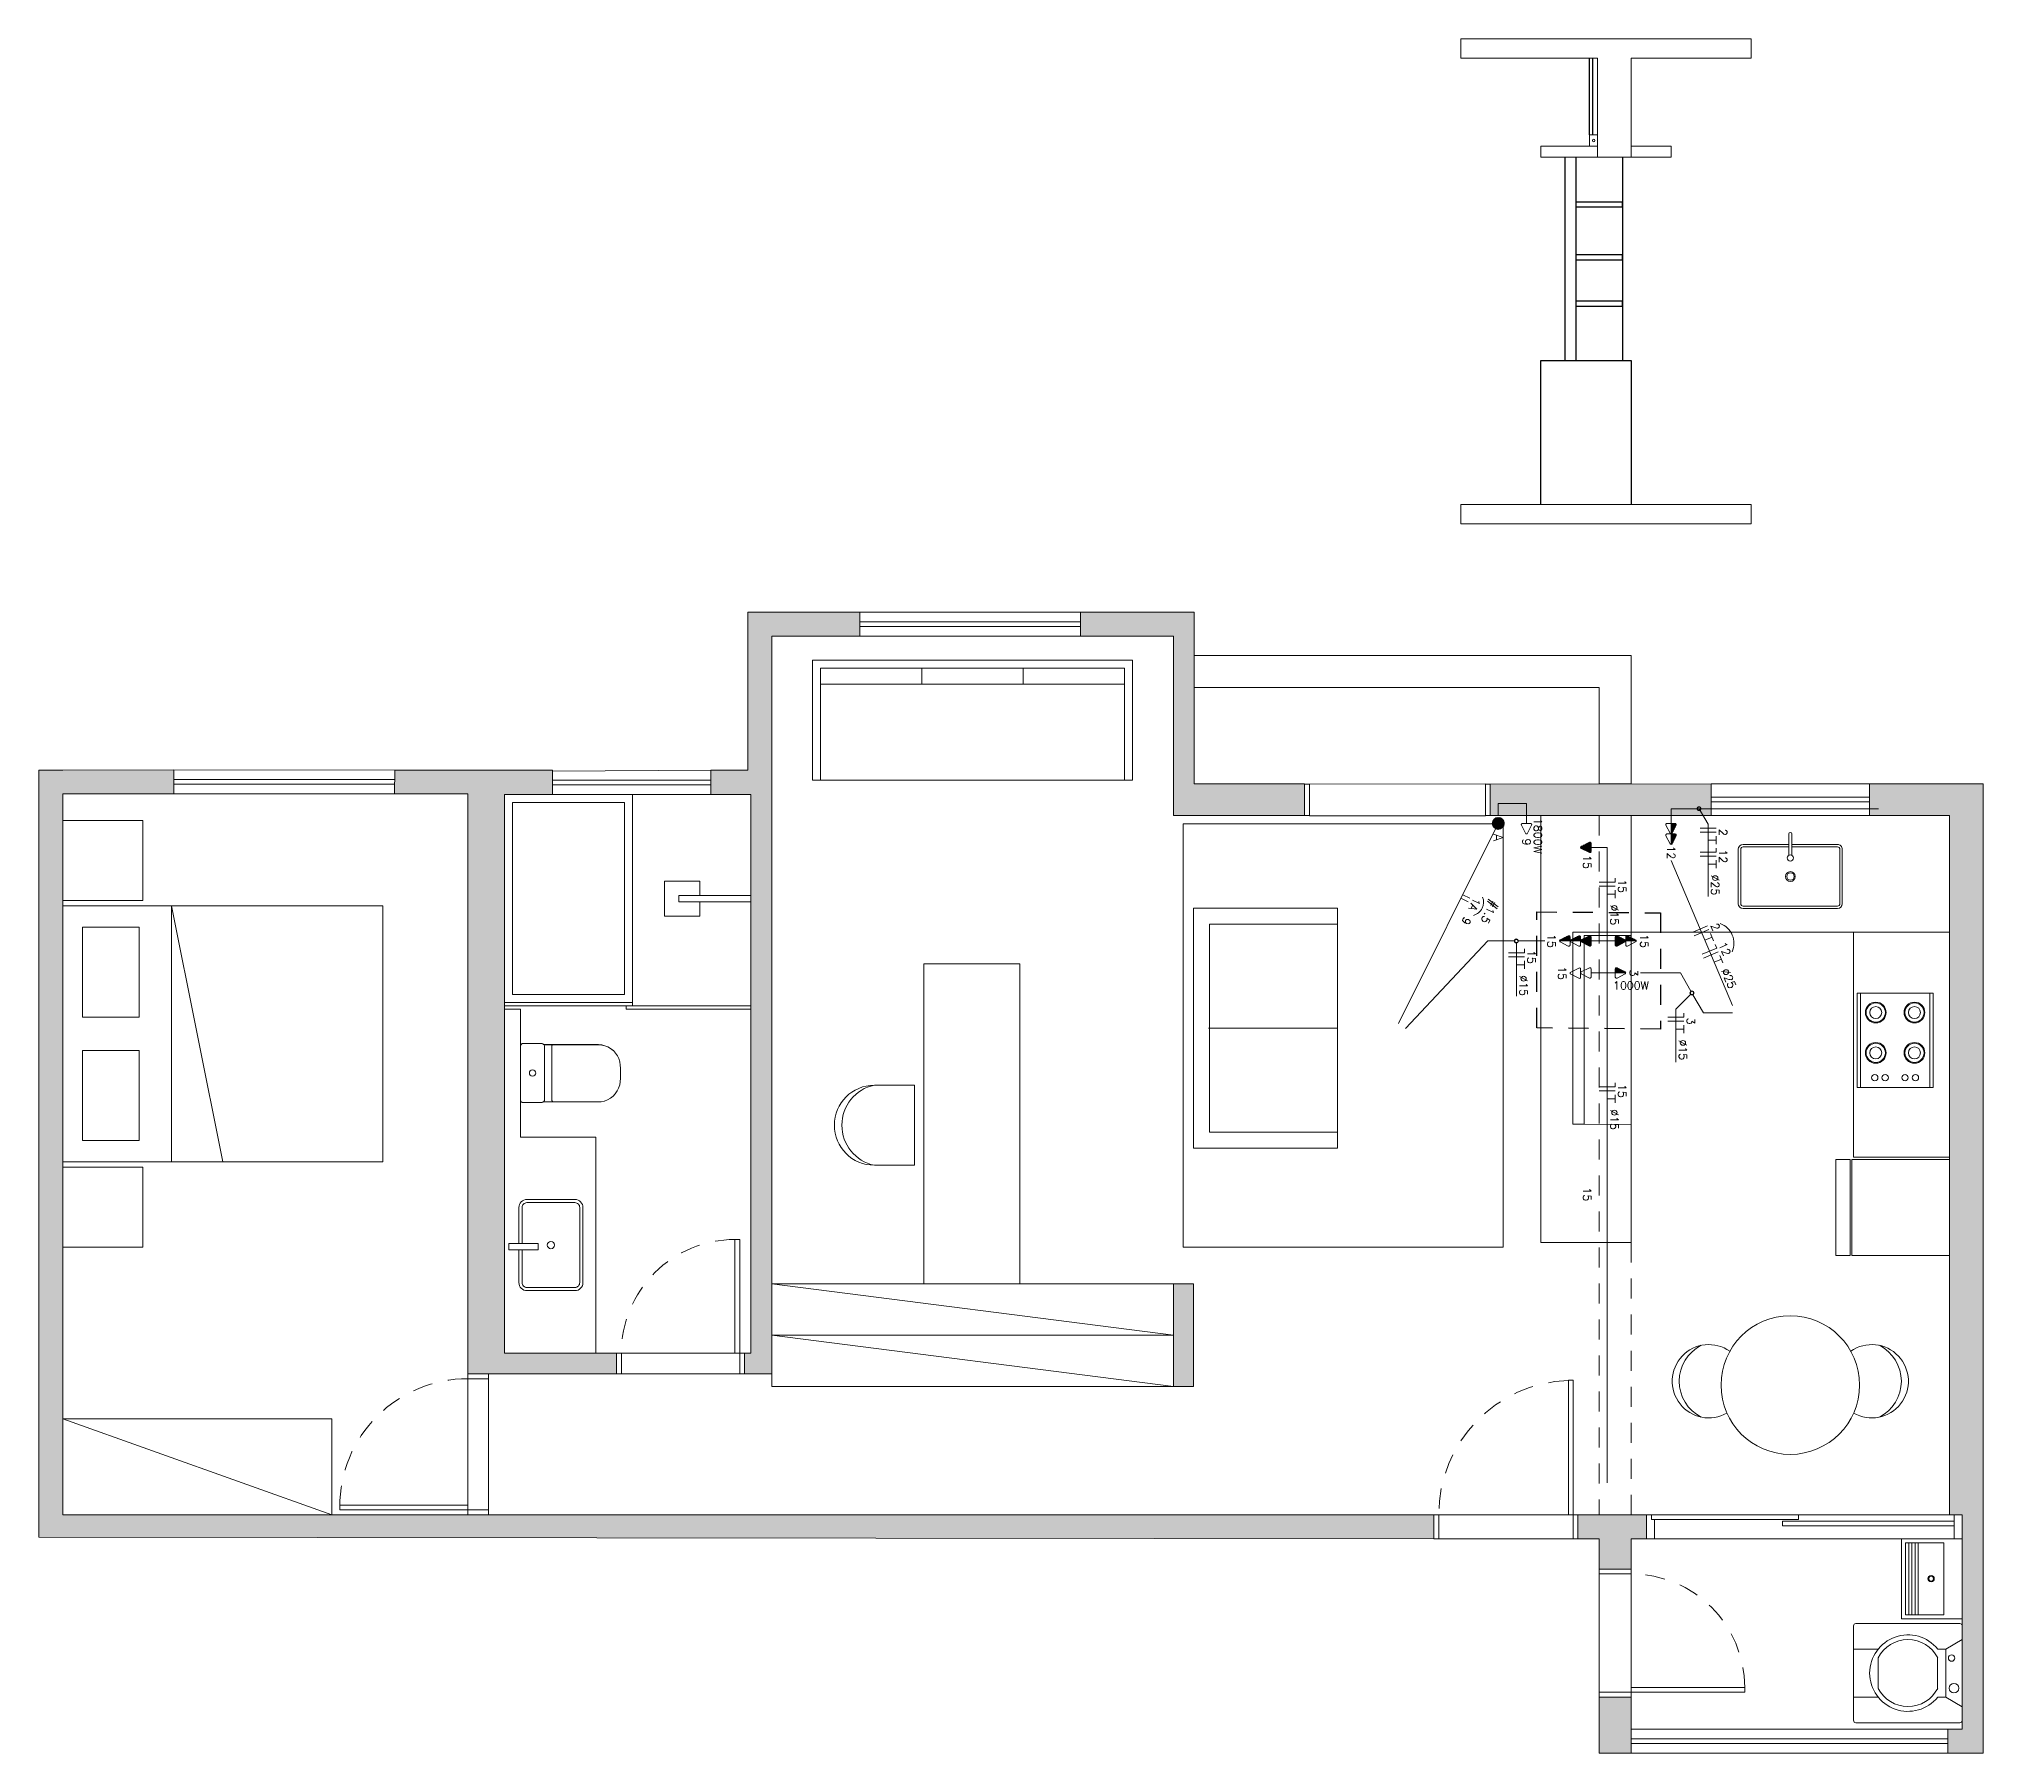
# Model space of a CAD drawing. Extents: x 0 to 175, y -16 to 63.
# Drawn here: x 60.5 to 72.65, y 52.54 to 63.25 of the extents above; entities that cross this region are included whole.
import ezdxf

# ---------------------------------------------------------------- set-up
doc = ezdxf.new("R2010")
doc.units = 0
doc.header["$LTSCALE"] = 0.5
doc.header["$MEASUREMENT"] = 0
doc.linetypes.add('HIDDEN', pattern=[0.375, 0.25, -0.125])
doc.layers.get('0').update_dxf_attribs({"linetype": 'CONTINUOUS'})
doc.layers.add('02', color=2, linetype='CONTINUOUS')
doc.layers.add('AUX00', color=7, linetype='CONTINUOUS')
for name, color, linetype, lineweight in [('03', 3, 'CONTINUOUS', 20), ('04', 4, 'CONTINUOUS', 30), ('ARQ - JAN01', 2, 'CONTINUOUS', 20), ('ARQ - PAR01', 172, 'CONTINUOUS', 30), ('ARQ - PAR02', 132, 'CONTINUOUS', 20), ('ELE01 - ELETROD', 40, 'CONTINUOUS', 20), ('ELE01 - INTER', 100, 'CONTINUOUS', 15), ('ELE01 - INTER TXT', 100, 'CONTINUOUS', 9), ('ELE01 - TOM 127V', 130, 'CONTINUOUS', 15), ('ELE01 - TOM 127V TXT', 130, 'CONTINUOUS', 15), ('ELE01 - TOM 220V', 242, 'CONTINUOUS', 15), ('ELE01 - TOM 220V TXT', 242, 'CONTINUOUS', 15), ('ELE03 - CIRCUITOS', 2, 'CONTINUOUS', 5), ('ELE03 - FASE', 242, 'CONTINUOUS', 20), ('ELE03 - NEUTRO', 141, 'CONTINUOUS', 20), ('ELE03 - RETORNO', 173, 'CONTINUOUS', 20), ('ELE03 - TERRA', 112, 'CONTINUOUS', 20), ('ELV01 - CAIXA 4x2', 90, 'CONTINUOUS', 20), ('Simbologia', 122, 'CONTINUOUS', 20), ('TXT02', 2, 'CONTINUOUS', 20)]:
    doc.layers.add(name, color=color, linetype=linetype, lineweight=lineweight)
doc.layers.add('ARQ - HATCH 01', color=172, linetype='CONTINUOUS', transparency=0.6)
for name, color, linetype, lineweight, transparency in [('ARQ - PISO TRANSPARENTE', 121, 'CONTINUOUS', 9, 0.9), ('ARQ - POR01 TRANSPARENTE', 20, 'CONTINUOUS', 9, 0.45), ('ARQ01', 144, 'CONTINUOUS', 9, 0.5), ('ELE01 - INTER HATCH', 100, 'CONTINUOUS', 15, 0.45)]:
    doc.layers.add(name, color=color, linetype=linetype, lineweight=lineweight, transparency=transparency)
doc.styles.add('ROMANS', font='romans.shx')
doc.styles.get("Standard").update_dxf_attribs({"font": 'romans.shx'})

# ---------------------------------------------------------------- blocks, each defined once
blk = doc.blocks.new('cuba')
for p, q in [((2010.732, 1359.428), (2010.732, 1358.838)), ((2010.747, 1359.428), (2010.747, 1358.838)), ((2011.102, 1359.458), (2010.762, 1359.458)), ((2011.102, 1359.443), (2010.762, 1359.443)), ((2011.117, 1359.143), (2011.117, 1359.428)), ((2011.132, 1359.143), (2011.132, 1359.428)), ((2011.198, 1359.143), (2011.065, 1359.143)), ((2011.198, 1359.123), (2011.065, 1359.123)), ((2011.117, 1358.838), (2011.117, 1359.123)), ((2011.132, 1358.838), (2011.132, 1359.123)), ((2010.762, 1358.823), (2011.102, 1358.823)), ((2010.762, 1358.808), (2011.102, 1358.808))]:
    blk.add_line(p, q)
for centre, radius in [((2010.932, 1359.134), 0.0305), ((2010.932, 1359.134), 0.0229), ((2011.048, 1359.133), 0.0195)]:
    blk.add_circle(centre, radius)
for centre, radius, start, end in [((2010.762, 1359.428), 0.03, 90, 180), ((2010.762, 1359.428), 0.015, 90, 180), ((2011.102, 1359.428), 0.03, 359.9651, 90), ((2011.102, 1359.428), 0.015, 359.9651, 90), ((2011.198, 1359.133), 0.01, 270, 90), ((2010.762, 1358.838), 0.03, 180, 270), ((2010.762, 1358.838), 0.015, 180, 270), ((2011.102, 1358.838), 0.03, 270, 0), ((2011.102, 1358.838), 0.015, 270, 0)]:
    blk.add_arc(centre, radius, start, end)
blk = doc.blocks.new('*U311')
at = {"layer": 'ARQ - HATCH 01'}
h = blk.add_hatch(color=256, dxfattribs=at)
h.dxf.hatch_style = 1
h.paths.add_polyline_path([(2.532, 5.79), (2.4, 5.79), (2.4, 5.98), (2.2, 5.98), (2.2, 5.79), (2.103, 5.79), (2.103, 5.64), (2.532, 5.64)])
h.paths.add_polyline_path([(2.4, 7.13), (2.2, 7.13), (2.2, 6.78), (2.4, 6.78)])
h.paths.add_polyline_path([(12.15, 0.988), (12.15, 5.78), (3.432, 5.79), (3.432, 5.64), (12, 5.64), (12, 1.135), (11.307, 1.135), (11.307, 0.985), (12, 0.988)])
h.paths.add_polyline_path([(9.47, 4.76), (8.54, 4.76), (8.54, 4.63), (9.24, 4.63), (9.24, 1.14), (8.94, 1.14), (8.94, 0.988), (9.926, 0.988), (9.927, 1.135), (9.47, 1.135)], flags=17)
h.paths.add_polyline_path([(7.7, 4.63), (7.74, 4.63), (7.74, 4.76), (7.57, 4.76), (7.57, 0.15), (7.02, 0.15), (7.02, 0), (7.72, 0), (7.72, 0.988), (7.95, 0.988), (7.95, 1.14), (7.7, 1.14)])
h.paths.add_polyline_path([(5.06, 1.27), (4.24, 1.27), (4.24, 1.073), (4.93, 1.073), (4.93, 0), (5.64, 0), (5.64, 0.15), (5.06, 0.15)])
h.paths.add_polyline_path([(0.21, 5.64), (0.13, 5.64), (0.13, 6.98), (0.22, 6.98), (0.22, 7.13), (0, 7.13), (0, 1.073), (0.71, 1.073), (0.71, 1.27), (0.21, 1.27)])
h.paths.add_polyline_path([(3.08, 1.27), (2.414, 1.27), (2.2, 1.27), (1.7, 1.27), (1.7, 1.073), (3.08, 1.075)])
h.paths.add_polyline_path([(5.06, 4.838), (4.935, 4.838), (4.935, 4.198), (5.06, 4.198)], flags=17)
for p, q in [((0.13, 6.29), (0.51, 6.29)), ((0.245, 5.815), (0.245, 6.265)), ((0.245, 6.265), (0.485, 6.265)), ((0.405, 6.265), (0.405, 5.815)), ((0.425, 6.265), (0.425, 5.815)), ((0.445, 6.265), (0.445, 5.815)), ((0.465, 6.265), (0.465, 5.815)), ((0.485, 6.265), (0.485, 5.815)), ((0.51, 6.29), (0.51, 5.79)), ((0.13, 5.79), (0.51, 5.79)), ((0.245, 5.815), (0.485, 5.815)), ((5.06, 4.838), (7.57, 4.518)), ((5.06, 4.518), (7.57, 4.518)), ((5.06, 4.518), (7.57, 4.198)), ((12, 3.969), (11.5, 3.969)), ((11.5, 3.969), (11.5, 3.469)), ((12, 3.435), (10, 3.435)), ((10, 3.435), (10, 1.835)), ((11, 3.435), (11.322, 1.835)), ((11.322, 1.835), (11.322, 3.435)), ((11.5, 3.469), (12, 3.469)), ((11.523, 3.302), (11.877, 3.302)), ((11.523, 2.74), (11.523, 3.302)), ((11.877, 3.302), (11.877, 2.74)), ((4.835, 3.25), (4.035, 3.25)), ((4.835, 1.95), (4.835, 3.25)), ((8.596, 3.047), (8.578, 3.037)), ((8.616, 3.055), (8.596, 3.047)), ((8.616, 3.055), (8.616, 3.055)), ((8.617, 3.055), (8.616, 3.055)), ((8.637, 3.059), (8.617, 3.055)), ((8.658, 3.06), (8.637, 3.059)), ((8.997, 3.06), (8.658, 3.06)), ((8.94, 3.058), (8.937, 3.06)), ((8.938, 3.06), (8.938, 3.06)), ((8.942, 3.056), (8.94, 3.058)), ((8.943, 3.054), (8.942, 3.056)), ((8.944, 3.051), (8.943, 3.054)), ((8.944, 3.048), (8.944, 3.051)), ((8.944, 2.712), (8.944, 3.048)), ((8.991, 3.051), (8.99, 3.048)), ((8.99, 3.048), (8.99, 3.045)), ((8.99, 3.045), (8.99, 2.715)), ((8.992, 3.054), (8.991, 3.051)), ((8.994, 3.057), (8.992, 3.054)), ((8.996, 3.059), (8.994, 3.057)), ((8.997, 3.06), (8.996, 3.059)), ((8.998, 3.061), (8.997, 3.06)), ((8.997, 3.06), (8.997, 3.06)), ((9.001, 3.063), (8.998, 3.061)), ((9.004, 3.064), (9.001, 3.063)), ((9.007, 3.065), (9.004, 3.064)), ((9.01, 3.065), (9.007, 3.065)), ((9.125, 3.065), (9.01, 3.065)), ((9.127, 3.065), (9.125, 3.065)), ((9.129, 3.064), (9.127, 3.065)), ((9.131, 3.063), (9.129, 3.064)), ((9.133, 3.062), (9.131, 3.063)), ((9.135, 3.061), (9.133, 3.062)), ((9.137, 3.059), (9.135, 3.061)), ((9.138, 3.057), (9.137, 3.059)), ((9.139, 3.055), (9.138, 3.057)), ((9.139, 3.055), (9.14, 3.053)), ((9.14, 3.053), (9.14, 3.051)), ((8.517, 2.934), (8.516, 2.913)), ((8.52, 2.954), (8.517, 2.934)), ((8.527, 2.974), (8.52, 2.954)), ((8.536, 2.992), (8.527, 2.974)), ((8.548, 3.009), (8.536, 2.992)), ((8.562, 3.024), (8.548, 3.009)), ((8.578, 3.037), (8.562, 3.024)), ((8.516, 2.913), (8.515, 2.892)), ((8.515, 2.892), (8.515, 2.871)), ((8.515, 2.871), (8.516, 2.85)), ((8.516, 2.85), (8.517, 2.83)), ((8.517, 2.83), (8.52, 2.81)), ((8.52, 2.81), (8.526, 2.79)), ((8.526, 2.79), (8.535, 2.772)), ((8.535, 2.772), (8.547, 2.755)), ((8.547, 2.755), (8.56, 2.74)), ((8.56, 2.74), (8.576, 2.728)), ((8.561, 2.74), (8.577, 2.727)), ((8.576, 2.728), (8.594, 2.717)), ((8.577, 2.727), (8.594, 2.717)), ((8.594, 2.717), (8.613, 2.71)), ((8.594, 2.717), (8.613, 2.709)), ((8.613, 2.71), (8.613, 2.709)), ((8.613, 2.71), (8.632, 2.705)), ((8.613, 2.709), (8.633, 2.705)), ((8.613, 2.709), (8.633, 2.704)), ((8.632, 2.705), (8.653, 2.703)), ((8.633, 2.705), (8.653, 2.703)), ((8.633, 2.704), (8.653, 2.702)), ((8.653, 2.703), (8.994, 2.703)), ((8.941, 2.703), (8.653, 2.703)), ((8.653, 2.702), (8.994, 2.702)), ((8.941, 2.703), (8.942, 2.705)), ((8.942, 2.705), (8.943, 2.706)), ((8.943, 2.706), (8.944, 2.708)), ((8.944, 2.71), (8.944, 2.712)), ((8.944, 2.708), (8.944, 2.71)), ((8.99, 2.712), (8.99, 2.715)), ((8.99, 2.712), (8.991, 2.709)), ((8.991, 2.709), (8.992, 2.706)), ((8.992, 2.706), (8.994, 2.702)), ((8.994, 2.702), (8.996, 2.701)), ((8.996, 2.701), (8.998, 2.699)), ((8.998, 2.699), (9.001, 2.697)), ((9.001, 2.697), (9.004, 2.696)), ((9.004, 2.696), (9.007, 2.695)), ((9.007, 2.695), (9.01, 2.695)), ((9.01, 2.695), (9.125, 2.695)), ((9.127, 2.695), (9.125, 2.695)), ((9.127, 2.695), (9.129, 2.696)), ((9.129, 2.696), (9.131, 2.697)), ((9.131, 2.697), (9.133, 2.698)), ((9.133, 2.698), (9.135, 2.699)), ((9.135, 2.699), (9.137, 2.701)), ((9.137, 2.701), (9.138, 2.703)), ((9.138, 2.703), (9.139, 2.705)), ((9.139, 2.705), (9.14, 2.707)), ((9.14, 2.707), (9.14, 2.709)), ((11.877, 2.74), (11.523, 2.74)), ((4.035, 2.6), (4.84, 2.6)), ((11.877, 2.531), (11.523, 2.531)), ((11.523, 2.531), (11.523, 1.969)), ((11.877, 1.969), (11.877, 2.531)), ((4.835, 1.95), (4.035, 1.95)), ((11.523, 1.969), (11.877, 1.969)), ((10, 1.835), (12, 1.835)), ((11.5, 1.802), (12, 1.802)), ((11.5, 1.302), (11.5, 1.802)), ((12, 1.302), (11.5, 1.302))]:
    blk.add_line(p, q)
blk.add_lwpolyline([(0.145, 6.94), (0.795, 6.94, -0.414214), (0.81, 6.925), (0.81, 6.335, -0.414214), (0.795, 6.32), (0.145, 6.32, -0.414214), (0.13, 6.335), (0.13, 6.925, -0.414214)], format="xyb", close=True)
for points in [[(0.13, 6.84), (0.234, 6.78)], [(0.234, 6.78), (0.234, 6.48)], [(0.284, 6.78), (0.284, 6.78), (0.234, 6.78)], [(0.284, 6.535), (0.284, 6.725)], [(0.656, 6.78), (0.81, 6.78)], [(0.656, 6.725), (0.656, 6.535)], [(0.13, 6.42), (0.234, 6.48)], [(0.234, 6.48), (0.284, 6.48)], [(0.656, 6.48), (0.81, 6.48)], [(10.32, 5.64), (12, 5.04)], [(10.32, 5.64), (10.32, 5.04), (12, 5.04)], [(7.57, 4.198), (4.935, 4.198), (4.935, 4.838), (7.57, 4.838)], [(7.57, 4.838), (7.57, 4.76)], [(6.62, 4.198), (6.62, 2.198), (6.02, 2.198), (6.02, 4.198)], [(0.81, 2), (0.81, 3.405), (0.21, 3.405)], [(6.929, 3.456), (6.679, 3.456), (6.679, 2.956), (6.929, 2.956)], [(4.935, 3.35), (4.935, 1.85), (4.035, 1.85), (4.035, 3.35), (4.935, 3.35)], [(2.494, 3.2), (2.199, 3.202)], [(9.14, 3.051), (9.14, 2.709)], [(0.333, 2.97), (0.333, 2.381)], [(0.767, 2.381), (0.767, 2.97)], [(7.7, 2.46), (9.24, 2.46)], [(0.21, 1.27), (2.2, 1.27), (2.2, 2), (0.21, 2)], [(8.02, 1.77), (8.02, 1.68), (8.24, 1.68), (8.24, 1.9), (8.02, 1.9), (8.02, 1.81)], [(7.7, 1.81), (8.15, 1.81), (8.15, 1.77), (7.7, 1.77)], [(11.307, 1.135), (11.307, 0.985)], [(7.315, 0.35), (7.315, 1.05), (5.315, 1.05), (5.315, 0.35)], [(5.315, 0.35), (5.315, 1.05), (5.365, 1.05), (5.365, 0.35)], [(7.315, 0.35), (7.315, 1.05), (7.265, 1.05), (7.265, 0.35)], [(5.365, 0.45), (7.265, 0.45)], [(5.998, 0.45), (5.998, 0.35)], [(6.632, 0.45), (6.632, 0.35)], [(7.315, 0.35), (7.315, 0.3), (5.315, 0.3), (5.315, 0.35)], [(5.365, 0.35), (7.265, 0.35)], [(5.365, 0.35), (7.265, 0.35)]]:
    blk.add_lwpolyline(points)
at = {"linetype": 'HIDDEN'}
for points in [[(2.199, 3.94), (2.199, 5.64)], [(2.399, 1.27), (2.399, 5.64)]]:
    blk.add_lwpolyline(points, dxfattribs=at)
for points in [[(9.14, 3.28), (8.67, 3.28), (8.67, 4.63), (9.24, 4.63), (9.24, 2.48), (9.14, 2.48)], [(0.82, 4.02), (0.82, 3.42), (0.211, 3.42), (0.211, 4.02)], [(0.83, 4.02), (0.921, 4.02), (0.921, 3.42), (0.83, 3.42)], [(2.199, 3.94), (2.764, 3.94), (2.764, 1.27), (2.199, 1.27)], [(3, 3.968), (5, 3.968), (5, 1.322), (3, 1.322)], [(9.03, 3.985), (9.214, 3.985), (9.214, 3.945), (9.03, 3.945)], [(2.494, 2.02), (2.2, 2.02), (2.2, 2), (2.494, 2), (2.564, 2), (2.564, 3.2), (2.494, 3.2)], [(0.313, 2.381), (0.787, 2.381), (0.787, 2.97), (0.313, 2.97)], [(8.48, 2.46), (7.7, 2.46), (7.7, 2.48), (8.48, 2.48)], [(8.44, 2.46), (9.24, 2.46), (9.24, 2.44), (8.44, 2.44)], [(8.44, 2.44), (9.24, 2.44), (9.24, 1.14), (8.44, 1.14)], [(8.49, 2.39), (9.19, 2.39), (9.19, 1.19), (8.49, 1.19)]]:
    blk.add_lwpolyline(points, close=True)
for points in [[(9.15, 3.985), (9.15, 4.19, 0.414214), (9.1, 4.24), (8.8, 4.24, 0.414214), (8.75, 4.19), (8.75, 3.72, 0.414214), (8.8, 3.67), (9.1, 3.67, 0.414214), (9.15, 3.72), (9.15, 3.945)], [(9.13, 3.985), (9.13, 4.19, 0.414214), (9.1, 4.22), (8.8, 4.22, 0.414214), (8.77, 4.19), (8.77, 3.72, 0.414214), (8.8, 3.69), (9.1, 3.69, 0.414214), (9.13, 3.72), (9.13, 3.945)]]:
    blk.add_lwpolyline(points, format="xyb")
for centre, radius in [((0.182, 6.724), 0.03), ((0.197, 6.536), 0.02), ((0.325, 6.04), 0.02), ((0.325, 6.04), 0.015), ((1.205, 4.83), 0.433), ((8.95, 3.955), 0.0229), ((0.423, 2.909), 0.02), ((0.488, 2.909), 0.02), ((0.612, 2.909), 0.02), ((0.677, 2.909), 0.02), ((0.429, 2.754), 0.065), ((0.429, 2.754), 0.06), ((0.671, 2.754), 0.065), ((0.671, 2.754), 0.06), ((9.065, 2.88), 0.02), ((0.429, 2.754), 0.0375), ((0.671, 2.754), 0.0375), ((0.429, 2.502), 0.065), ((0.429, 2.502), 0.06), ((0.671, 2.502), 0.065), ((0.671, 2.502), 0.06), ((0.429, 2.502), 0.0375), ((0.671, 2.502), 0.0375)]:
    blk.add_circle(centre, radius)
for centre, radius, start, end in [((0.47, 6.63), 0.239, 218.8729, 141.1271), ((0.47, 6.63), 0.209, 27.0905, 152.9095), ((0.47, 6.63), 0.209, 207.0905, 332.9095), ((0.696, 4.806), 0.229, 60.3455, 304.9569), ((0.763, 4.806), 0.252, 117.064, 242.936), ((1.714, 4.806), 0.229, 235.0431, 119.6545), ((1.647, 4.806), 0.252, 297.064, 62.936), ((6.929, 3.206), 0.25, 270, 90), ((6.876, 3.206), 0.256, 281.9545, 78.0455)]:
    blk.add_arc(centre, radius, start, end)
at = {"layer": 'ARQ - JAN01'}
for p, q in [((7.95, 1.14), (8.94, 1.14)), ((9.927, 1.135), (11.307, 1.135)), ((7.95, 0.988), (8.94, 0.993)), ((9.926, 0.988), (11.307, 0.985)), ((5.64, 0.15), (7.02, 0.15)), ((5.64, 0), (7.02, 0))]:
    blk.add_line(p, q, dxfattribs=at)
for points in [[(2.2, 6.98), (2.2, 7.13), (0.22, 7.13), (0.22, 6.98)], [(0.71, 1.27), (0.71, 1.073), (1.7, 1.073), (1.7, 1.27)]]:
    blk.add_lwpolyline(points, close=True, dxfattribs=at)
for points in [[(0.22, 7.07), (2.2, 7.07)], [(0.22, 7.04), (2.2, 7.04)], [(1.7, 1.186), (0.71, 1.186)], [(1.7, 1.156), (0.71, 1.156)], [(7.95, 1.079), (8.94, 1.079)], [(7.95, 1.049), (8.94, 1.049)], [(9.927, 1.075), (11.307, 1.075)], [(9.927, 1.045), (11.307, 1.045)], [(5.64, 0.09), (7.02, 0.09)], [(5.64, 0.06), (7.02, 0.06)]]:
    blk.add_lwpolyline(points, dxfattribs=at)
at = {"layer": 'ARQ - PAR01', "lineweight": 20}
for points in [[(0.21, 5.64), (0.13, 5.64), (0.13, 6.98), (0.22, 6.98), (0.22, 7.13), (0, 7.13), (0, 1.073), (0.71, 1.073), (0.71, 1.27), (0.21, 1.27)], [(2.532, 5.79), (2.4, 5.79), (2.4, 5.98), (2.2, 5.98), (2.2, 5.79), (2.103, 5.79), (2.103, 5.64), (2.532, 5.64)], [(5.06, 4.838), (4.935, 4.838), (4.935, 4.198), (5.06, 4.198)], [(7.7, 4.63), (7.74, 4.63), (7.74, 4.76), (7.57, 4.76), (7.57, 0.15), (7.02, 0.15), (7.02, 0), (7.72, 0), (7.72, 0.988), (7.95, 0.988), (7.95, 1.14), (7.7, 1.14)], [(9.47, 4.76), (8.54, 4.76), (8.54, 4.63), (9.24, 4.63), (9.24, 1.14), (8.94, 1.14), (8.94, 0.988), (9.926, 0.988), (9.927, 1.135), (9.47, 1.135)], [(3.08, 1.27), (2.414, 1.27), (2.2, 1.27), (1.7, 1.27), (1.7, 1.073), (3.08, 1.075)], [(5.06, 1.27), (4.24, 1.27), (4.24, 1.073), (4.93, 1.073), (4.93, 0), (5.64, 0), (5.64, 0.15), (5.06, 0.15)]]:
    blk.add_lwpolyline(points, close=True, dxfattribs=at)
for points in [[(2.4, 7.13), (2.2, 7.13), (2.2, 6.78), (2.4, 6.78), (2.4, 7.13)], [(12.15, 0.988), (12.15, 5.78), (3.432, 5.79), (3.432, 5.64), (12, 5.64), (12, 1.135), (11.307, 1.135), (11.307, 0.985), (12, 0.988), (12.15, 0.988)]]:
    blk.add_lwpolyline(points, dxfattribs=at)
at = {"layer": 'ARQ - PAR02', "lineweight": 20}
blk.add_lwpolyline([(2.4, 1.073), (2.2, 1.073), (2.2, 0.27), (4.93, 0.27), (4.93, 0.47), (2.4, 0.47), (2.4, 1.073)], dxfattribs=at)
at = {"layer": 'ARQ - PISO TRANSPARENTE'}
for p, q in [((2.2, 6.72), (2.2, 6.01)), ((2.4, 6.75), (2.4, 6.01)), ((2.053, 5.79), (0.18, 5.79)), ((2.562, 5.79), (3.402, 5.79)), ((2.073, 5.64), (0.21, 5.64)), ((2.562, 5.64), (3.402, 5.64)), ((9.34, 4.79), (9.34, 5.61)), ((9.47, 5.58), (9.47, 4.79)), ((7.77, 4.76), (8.51, 4.76)), ((7.77, 4.63), (8.51, 4.63)), ((4.21, 1.272), (3.11, 1.272)), ((4.21, 1.075), (3.11, 1.073))]:
    blk.add_line(p, q, dxfattribs=at)
at = {"layer": 'ARQ - POR01 TRANSPARENTE'}
for p, q in [((2.4, 6.75), (1.49, 6.75)), ((1.49, 6.75), (1.49, 6.72)), ((1.49, 6.72), (2.2, 6.72)), ((2.2, 6.72), (2.2, 6.78)), ((2.4, 6.75), (2.4, 6.78)), ((2.2, 6.01), (2.2, 5.98)), ((2.2, 6.01), (2.4, 6.01)), ((2.4, 6.01), (2.4, 5.98)), ((0.18, 5.79), (0.13, 5.79)), ((0.13, 5.79), (0.13, 5.64)), ((0.18, 5.64), (0.18, 5.79)), ((2.103, 5.79), (2.053, 5.79)), ((2.053, 5.79), (2.053, 5.67)), ((2.562, 5.79), (2.532, 5.79)), ((2.562, 5.79), (2.562, 4.8)), ((3.432, 5.79), (3.402, 5.79)), ((3.402, 5.79), (3.402, 5.64)), ((0.13, 5.64), (0.18, 5.64)), ((0.18, 5.71), (1.253, 5.71)), ((1.253, 5.68), (0.18, 5.68)), ((2.073, 5.67), (1.153, 5.67)), ((1.153, 5.67), (1.153, 5.64)), ((1.153, 5.64), (2.103, 5.64)), ((1.253, 5.71), (1.253, 5.68)), ((2.073, 5.64), (2.073, 5.67)), ((2.073, 5.64), (2.073, 5.64)), ((2.532, 5.64), (2.592, 5.64)), ((2.592, 4.8), (2.592, 5.64)), ((3.402, 5.64), (3.432, 5.64)), ((9.34, 5.64), (9.34, 5.61)), ((9.34, 5.61), (10.27, 5.61)), ((9.47, 5.64), (9.47, 5.58)), ((10.27, 5.58), (10.27, 5.61)), ((9.47, 5.58), (10.27, 5.58)), ((2.592, 4.8), (2.562, 4.8)), ((7.74, 4.76), (7.77, 4.76)), ((7.77, 4.76), (7.77, 3.92)), ((8.51, 4.76), (8.51, 4.63)), ((8.51, 4.76), (8.54, 4.76)), ((9.34, 4.76), (9.34, 4.79)), ((9.34, 4.79), (9.47, 4.79)), ((9.47, 4.76), (9.47, 4.79)), ((7.8, 4.63), (7.74, 4.63)), ((7.8, 3.92), (7.8, 4.63)), ((8.54, 4.63), (8.51, 4.63)), ((7.77, 3.92), (7.8, 3.92))]:
    blk.add_line(p, q, dxfattribs=at)
for points in [[(3.08, 1.27), (3.11, 1.27), (3.11, 1.075), (3.08, 1.075)], [(4.24, 1.27), (4.21, 1.27), (4.21, 1.075), (4.24, 1.075)]]:
    blk.add_lwpolyline(points, close=True, dxfattribs=at)
at = {"layer": 'ARQ - POR01 TRANSPARENTE', "linetype": 'HIDDEN', "lineweight": 9}
for centre, radius, start, end in [((2.2, 6.72), 0.71, 180, 270), ((2.562, 5.64), 0.84, 272.0815, 360), ((9.47, 5.59), 0.8, 270, 0), ((7.8, 4.63), 0.71, 270, 0)]:
    blk.add_arc(centre, radius, start, end, dxfattribs=at)
at = {"xscale": -1, "rotation": 90}
blk.add_blockref('cuba', (1360.338, 2012.584), dxfattribs=at)
blk = doc.blocks.new('*U149')
at = {"lineweight": 9}
h = blk.add_hatch(dxfattribs=at)
h.set_pattern_fill('ANSI31', color=256, scale=0.075, angle=-90)
h.paths.add_polyline_path([(0, -0.232, -0.284079), (-0.013, -0.224), (-0.064, -0.123, -0.557537), (-0.051, -0.101), (0, -0.101)])
h = blk.add_hatch(dxfattribs=at)
h.set_pattern_fill('ANSI31', color=256, scale=0.075, angle=-90)
h.paths.add_polyline_path([(0, -0.232, 0.284079), (0.013, -0.224), (0.064, -0.123, 0.557537), (0.051, -0.101), (0, -0.101)])
blk.add_lwpolyline([(0, 0), (0, -0.101)])
blk.add_lwpolyline([(0.064, -0.123), (0.013, -0.224, -0.618034), (-0.013, -0.224), (-0.064, -0.123, -0.557537), (-0.051, -0.101), (0.051, -0.101, -0.557537)], format="xyb", close=True)
blk = doc.blocks.new('*U150')
at = {"lineweight": 9}
h = blk.add_hatch(dxfattribs=at)
h.set_pattern_fill('ANSI31', color=256, scale=0.075, angle=-90)
h.paths.add_polyline_path([(0, -0.232, -0.284079), (-0.013, -0.224), (-0.064, -0.123, -0.557537), (-0.051, -0.101), (0, -0.101)])
blk.add_line((0, -0.232), (0, -0.101))
blk.add_lwpolyline([(0.064, -0.123), (0.013, -0.224, -0.618034), (-0.013, -0.224), (-0.064, -0.123, -0.557537), (-0.051, -0.101), (0.051, -0.101, -0.557537)], format="xyb", close=True)
blk = doc.blocks.new('*U181')
at = {"lineweight": 9}
h = blk.add_hatch(dxfattribs=at)
h.set_pattern_fill('ANSI31', color=256, scale=0.075, angle=-90)
h.paths.add_polyline_path([(0, -0.232, -0.284079), (-0.013, -0.224), (-0.064, -0.123, -0.557537), (-0.051, -0.101), (0, -0.101)])
blk.add_line((0, -0.232), (0, -0.101))
blk.add_lwpolyline([(0.064, -0.123), (0.013, -0.224, -0.618034), (-0.013, -0.224), (-0.064, -0.123, -0.557537), (-0.051, -0.101), (0.051, -0.101, -0.557537)], format="xyb", close=True)
blk = doc.blocks.new('*U153')
blk.add_lwpolyline([(0, 0), (0, -0.101)])
blk.add_lwpolyline([(0.064, -0.123), (0.013, -0.224, -0.618034), (-0.013, -0.224), (-0.064, -0.123, -0.557537), (-0.051, -0.101), (0.051, -0.101, -0.557537)], format="xyb", close=True)
blk = doc.blocks.new('*U148')
at = {"lineweight": 9}
h = blk.add_hatch(dxfattribs=at)
h.set_pattern_fill('ANSI31', color=256, scale=0.075)
h.paths.add_polyline_path([(0.232, 0, -0.284079), (0.224, -0.013), (0.123, -0.064, -0.557537), (0.101, -0.051), (0.101, 0)])
blk.add_line((0.232, 0), (0.101, 0))
blk.add_lwpolyline([(0, 0), (0.101, 0)])
blk.add_lwpolyline([(0.123, 0.064), (0.224, 0.013, -0.618034), (0.224, -0.013), (0.123, -0.064, -0.557537), (0.101, -0.051), (0.101, 0.051, -0.557537)], format="xyb", close=True)
blk = doc.blocks.new('*U146')
at = {"lineweight": 9}
h = blk.add_hatch(dxfattribs=at)
h.set_pattern_fill('ANSI31', color=256, scale=0.075)
h.paths.add_polyline_path([(0.232, 0, -0.284079), (0.224, -0.013), (0.123, -0.064, -0.557537), (0.101, -0.051), (0.101, 0)])
blk.add_line((0.232, 0), (0.101, 0))
blk.add_lwpolyline([(0.123, 0.064), (0.224, 0.013, -0.618034), (0.224, -0.013), (0.123, -0.064, -0.557537), (0.101, -0.051), (0.101, 0.051, -0.557537)], format="xyb", close=True)
blk = doc.blocks.new('*U163')
at = {"lineweight": 9}
h = blk.add_hatch(dxfattribs=at)
h.set_pattern_fill('ANSI31', color=256, scale=0.075)
h.paths.add_polyline_path([(0.232, 0, -0.284079), (0.224, -0.013), (0.123, -0.064, -0.557537), (0.101, -0.051), (0.101, 0)])
blk.add_line((0.232, 0), (0.101, 0))
blk.add_lwpolyline([(0, 0), (0.101, 0)])
blk.add_lwpolyline([(0.123, 0.064), (0.224, 0.013, -0.618034), (0.224, -0.013), (0.123, -0.064, -0.557537), (0.101, -0.051), (0.101, 0.051, -0.557537)], format="xyb", close=True)
blk = doc.blocks.new('*U177')
at = {"lineweight": 9}
h = blk.add_hatch(dxfattribs=at)
h.set_pattern_fill('ANSI31', color=256, scale=0.075)
h.paths.add_polyline_path([(0.232, 0, 0.284079), (0.224, 0.013), (0.123, 0.064, 0.557537), (0.101, 0.051), (0.101, 0)])
h = blk.add_hatch(dxfattribs=at)
h.set_pattern_fill('ANSI31', color=256, scale=0.075)
h.paths.add_polyline_path([(0.232, 0, -0.284079), (0.224, -0.013), (0.123, -0.064, -0.557537), (0.101, -0.051), (0.101, 0)])
blk.add_lwpolyline([(0, 0), (0.101, 0)])
blk.add_lwpolyline([(0.123, 0.064), (0.224, 0.013, -0.618034), (0.224, -0.013), (0.123, -0.064, -0.557537), (0.101, -0.051), (0.101, 0.051, -0.557537)], format="xyb", close=True)
blk = doc.blocks.new('*U228')
at = {"lineweight": 9}
h = blk.add_hatch(dxfattribs=at)
h.set_pattern_fill('ANSI31', color=256, scale=0.075)
h.paths.add_polyline_path([(0.232, 0, -0.284079), (0.224, -0.013), (0.123, -0.064, -0.557537), (0.101, -0.051), (0.101, 0)])
blk.add_line((0.232, 0), (0.101, 0))
blk.add_lwpolyline([(0.123, 0.064), (0.224, 0.013, -0.618034), (0.224, -0.013), (0.123, -0.064, -0.557537), (0.101, -0.051), (0.101, 0.051, -0.557537)], format="xyb", close=True)
blk = doc.blocks.new('*U180')
at = {"lineweight": 9}
h = blk.add_hatch(dxfattribs=at)
h.set_pattern_fill('ANSI31', color=256, scale=0.075, angle=-90)
h.paths.add_polyline_path([(0, -0.232, -0.284079), (-0.013, -0.224), (-0.064, -0.123, -0.557537), (-0.051, -0.101), (0, -0.101)])
h = blk.add_hatch(dxfattribs=at)
h.set_pattern_fill('ANSI31', color=256, scale=0.075, angle=-90)
h.paths.add_polyline_path([(0, -0.232, 0.284079), (0.013, -0.224), (0.064, -0.123, 0.557537), (0.051, -0.101), (0, -0.101)])
blk.add_lwpolyline([(0, 0), (0, -0.101)])
blk.add_lwpolyline([(0.064, -0.123), (0.013, -0.224, -0.618034), (-0.013, -0.224), (-0.064, -0.123, -0.557537), (-0.051, -0.101), (0.051, -0.101, -0.557537)], format="xyb", close=True)
blk = doc.blocks.new('*U151')
blk.add_lwpolyline([(0.064, -0.123), (0.013, -0.224, -0.618034), (-0.013, -0.224), (-0.064, -0.123, -0.557537), (-0.051, -0.101), (0.051, -0.101, -0.557537)], format="xyb", close=True)
blk = doc.blocks.new('*U152')
blk.add_lwpolyline([(0, 0), (0, -0.101)])
blk.add_lwpolyline([(0.064, -0.123), (0.013, -0.224, -0.618034), (-0.013, -0.224), (-0.064, -0.123, -0.557537), (-0.051, -0.101), (0.051, -0.101, -0.557537)], format="xyb", close=True)
blk = doc.blocks.new('Fio-TERRA')
at = {"layer": 'ELE03 - TERRA'}
for p, q in [((-0.1, 0.2), (0.1, 0.2)), ((0, 0), (0, 0.2))]:
    blk.add_line(p, q, dxfattribs=at)
blk = doc.blocks.new('Fio-NEUTRO')
at = {"layer": 'ELE03 - NEUTRO'}
for p, q in [((0, 0.2), (0.1, 0.2)), ((0, -0.2), (0, 0.2))]:
    blk.add_line(p, q, dxfattribs=at)
blk = doc.blocks.new('Fio-FASE')
at = {"layer": 'ELE03 - FASE'}
blk.add_line((0, -0.2), (0, 0.2), dxfattribs=at)
blk = doc.blocks.new('Fio-RETORNO')
at = {"layer": 'ELE03 - RETORNO'}
blk.add_line((0, 0), (0, 0.2), dxfattribs=at)

msp = doc.modelspace()

# ---------------------------------------------------------------- hatches: boundary and pattern name
at = {"layer": 'ELE01 - INTER HATCH'}
h = msp.add_hatch(dxfattribs=at)
h.set_pattern_fill('ANSI31', color=256, scale=0.05, angle=-90)
h.set_pattern_definition([(315, (71.118429, 58.499464), (0.004419417, 0.004419417), [])])
edge = h.paths.add_edge_path()
edge.add_arc((69.6249, 58.3508), 0.0375, 0, 360)

# ---------------------------------------------------------------- linework, layer by layer
at = {"layer": '02'}
for points in [[(70.0406, 62.5134), (70.0406, 61.2434)], [(70.1106, 62.5134), (70.1106, 61.2434)], [(70.4006, 62.5134), (70.4006, 61.2434)], [(70.1106, 62.2034), (70.4006, 62.2034), (70.4006, 62.2334), (70.1106, 62.2334)], [(70.1106, 61.8734), (70.4006, 61.8734), (70.4006, 61.9034), (70.1106, 61.9034)], [(70.1106, 61.5834), (70.4006, 61.5834), (70.4006, 61.6134), (70.1106, 61.6134)], [(69.8906, 60.3434), (69.8906, 61.2434), (70.4556, 61.2434)], [(70.4556, 61.2434), (70.4556, 60.3434)]]:
    msp.add_lwpolyline(points, dxfattribs=at)
at = {"layer": '03'}
for points in [[(70.2456, 63.1334), (69.3906, 63.1334), (69.3906, 63.2534), (71.2056, 63.2534), (71.2056, 63.1334), (70.4556, 63.1334)], [(70.7056, 62.5134), (69.8906, 62.5134), (69.8906, 62.5834), (70.2456, 62.5834), (70.2456, 63.1334)], [(70.4556, 63.1334), (70.4556, 62.5834), (70.7056, 62.5834), (70.7056, 62.5134)], [(70.2456, 62.5834), (70.2456, 62.5134)], [(70.4556, 62.5834), (70.4556, 62.5134)]]:
    msp.add_lwpolyline(points, dxfattribs=at)
msp.add_lwpolyline([(69.3906, 60.3434), (71.2056, 60.3434), (71.2056, 60.2234), (69.3906, 60.2234)], close=True, dxfattribs=at)
at = {"layer": '04'}
for points in [[(70.1956, 62.6534), (70.1956, 63.1334)], [(70.2156, 62.6534), (70.2156, 63.1334)]]:
    msp.add_lwpolyline(points, dxfattribs=at)
at = {"layer": 'AUX00', "linetype": 'HIDDEN'}
msp.add_lwpolyline([(70.6384, 57.7915), (70.6384, 57.0658), (69.8655, 57.0725), (69.8655, 57.7982)], close=True, dxfattribs=at)
at = {"layer": 'ELE01 - ELETROD'}
for points in [[(69.8016, 58.4008), (69.8016, 58.4758), (69.6249, 58.4758), (69.6249, 58.4008)], [(70.7049, 58.4008), (70.705, 58.4426), (72.002, 58.4426)], [(69.6082, 58.3173), (69.0014, 57.0998)], [(70.3056, 58.2008), (70.2556, 58.2008)], [(70.3056, 58.2008), (70.3056, 54.2308)], [(71.0879, 57.2126), (71.0879, 57.2126), (70.7049, 58.1186)], [(69.0461, 57.0687), (69.5604, 57.6163)], [(69.7259, 57.6163), (69.5604, 57.6163)], [(69.9163, 57.6163), (69.7509, 57.6163)], [(70.3056, 57.6163), (70.2556, 57.6163)], [(70.3056, 57.4163), (70.2556, 57.4163)], [(70.8293, 57.3022), (70.7634, 57.4163), (70.5134, 57.4163)], [(71.0879, 57.1664), (70.9077, 57.1664), (70.8418, 57.2805)]]:
    msp.add_lwpolyline(points, dxfattribs=at)
msp.add_circle((70.2206, 62.6184), 0.0075, dxfattribs=at)
at = {"layer": 'ELE01 - INTER'}
msp.add_circle((69.6249, 58.3508), 0.0375, dxfattribs=at)
at = {"layer": 'ELE03 - CIRCUITOS'}
for points in [[(70.8799, 58.4426), (70.9357, 58.3461), (70.9357, 57.8949)], [(69.7384, 57.2707), (69.7384, 57.6038)], [(70.8267, 57.2825), (70.7343, 57.1901), (70.7343, 56.858)]]:
    msp.add_lwpolyline(points, dxfattribs=at)
for centre, radius in [((70.8799, 58.4426), 0.0125), ((70.8799, 58.4426), 0.01), ((69.7384, 57.6163), 0.0125), ((69.7384, 57.6163), 0.01), ((70.8356, 57.2914), 0.0125), ((70.8356, 57.2914), 0.01)]:
    msp.add_circle(centre, radius, dxfattribs=at)
at = {"layer": 'ELV01 - CAIXA 4x2'}
msp.add_lwpolyline([(70.1956, 62.5834), (70.2456, 62.5834), (70.2456, 62.6534), (70.1956, 62.6534)], close=True, dxfattribs=at)
at = {"layer": 'Simbologia'}
for centre, radius, start, end in [((69.4473, 57.8587), 0.0856, 285.67929, 21.33718), ((70.9691, 57.6033), 0.1285, 335.08621, 70.7441)]:
    msp.add_arc(centre, radius, start, end, dxfattribs=at)

# ---------------------------------------------------------------- block references
at = {"layer": 'ARQ01', "rotation": 180}
msp.add_blockref('*U311', (72.6549, 59.6708), dxfattribs=at)
at = {"layer": 'ELE01 - TOM 127V', "yscale": 0.5, "zscale": 0.5}
for name, p, xscale, rotation in [('*U148', (70.7049, 58.4008), -0.5, 90), ('*U149', (70.2556, 58.2008), 0.5, 270), ('*U146', (70.7049, 58.3351), -0.5, 90), ('*U150', (70.1242, 57.6163), 0.5, 270), ('*U181', (70.1899, 57.6163), 0.5, 270), ('*U180', (70.2556, 57.6163), 0.5, 270), ('*U177', (70.3056, 57.6163), -0.5, 180), ('*U228', (70.3713, 57.6163), -0.5, 180), ('*U151', (70.19, 57.4149), -0.5, 269.9999999999974), ('*U152', (70.2556, 57.4163), -0.5, 269.9999999999974), ('*U163', (70.3056, 57.4163), -0.5, 180)]:
    msp.add_blockref(name, p, dxfattribs=dict(at, xscale=xscale, rotation=rotation))
at = {"layer": 'ELE01 - TOM 220V', "xscale": -0.5, "yscale": 0.5, "zscale": 0.5, "rotation": 359.9999999999991}
msp.add_blockref('*U153', (69.8016, 58.4008), dxfattribs=at)
at = {"layer": 'ELE03 - FASE', "yscale": 0.25, "zscale": 0.25}
for p, xscale, rotation in [((70.9357, 58.3202), -0.2499999999999999, 269.9999999999965), ((70.9357, 58.2952), -0.2499999999999999, 269.9999999999965), ((70.9357, 58.1452), -0.25, 270), ((70.3056, 57.9586), -0.25, 270), ((70.8859, 57.6903), -0.2499999999999999, 292.9151512762427), ((70.8957, 57.6673), -0.2499999999999999, 292.9151512762427), ((69.7384, 57.5163), -0.25, 270), ((70.9541, 57.5291), -0.25, 292.9151512762597), ((70.7343, 57.1151), -0.25, 270), ((70.3056, 56.679), -0.25, 270)]:
    msp.add_blockref('Fio-FASE', p, dxfattribs=dict(at, xscale=xscale, rotation=rotation))
at = {"layer": 'ELE03 - NEUTRO', "xscale": -0.25, "yscale": 0.25, "zscale": 0.25}
for p, rotation in [((70.9357, 58.1702), 270), ((70.3056, 57.9836), 270), ((70.9444, 57.5522), 292.9151512762597), ((69.7384, 57.5413), 270), ((70.7343, 57.1401), 270), ((70.3056, 56.704), 270)]:
    msp.add_blockref('Fio-NEUTRO', p, dxfattribs=dict(at, rotation=rotation))
at = {"layer": 'ELE03 - RETORNO', "xscale": 0.2499999999999999, "yscale": 0.2499999999999999, "zscale": 0.2499999999999999, "rotation": 243.5082324031063}
for p in [(69.3917, 57.8828), (69.4028, 57.9052)]:
    msp.add_blockref('Fio-RETORNO', p, dxfattribs=at)
at = {"layer": 'ELE03 - TERRA'}
for p, xscale, yscale, zscale, rotation in [((70.9357, 58.2452), 0.2499999999999999, 0.2499999999999999, 0.2499999999999999, 270), ((70.9357, 58.0952), 0.2499999999999999, 0.2499999999999999, 0.2499999999999999, 270), ((70.3056, 57.9086), 0.25, 0.25, 0.25, 270), ((70.9152, 57.6212), 0.2499999999999999, 0.2499999999999999, 0.2499999999999999, 292.9151512762598), ((69.7384, 57.4663), 0.25, 0.25, 0.25, 270), ((70.9736, 57.4831), 0.2499999999999999, 0.2499999999999999, 0.2499999999999999, 292.9151512762598), ((70.7343, 57.0651), 0.25, 0.25, 0.25, 270), ((70.3056, 56.629), 0.25, 0.25, 0.25, 270)]:
    msp.add_blockref('Fio-TERRA', p, dxfattribs=dict(at, xscale=xscale, yscale=yscale, zscale=zscale, rotation=rotation))

# ---------------------------------------------------------------- texts
at = {"layer": 'ELE01 - INTER TXT', "insert": (69.6249, 58.2633), "char_height": 0.06, "attachment_point": 5, "rotation": 270}
msp.add_mtext_dynamic_manual_height_columns('A', width=0.06, gutter_width=6.25, heights=[0], dxfattribs=at)
at = {"layer": 'ELE01 - TOM 127V TXT', "char_height": 0.05, "attachment_point": 5, "rotation": 270}
for s, insert in [('12', (70.7049, 58.169)), ('15', (70.1806, 58.1097)), ('15', (69.958, 57.6163)), ('15', (70.5375, 57.6161)), ('15', (70.0239, 57.4149)), ('3', (70.4718, 57.4161)), ('15', (70.1806, 56.0328))]:
    msp.add_mtext_dynamic_manual_height_columns(s, width=0.024296, gutter_width=6.25, heights=[0], dxfattribs=dict(at, insert=insert))
at = {"layer": 'ELE01 - TOM 127V TXT', "insert": (70.4542, 57.3377), "char_height": 0.05, "attachment_point": 5}
msp.add_mtext_dynamic_manual_height_columns('1000W', width=0.024296, gutter_width=6.25, heights=[0], dxfattribs=at)
at = {"layer": 'ELE01 - TOM 220V TXT', "char_height": 0.05, "attachment_point": 5, "rotation": 270}
for s, insert in [('1800W', (69.873, 58.2725)), ('9', (69.8014, 58.2347))]:
    msp.add_mtext_dynamic_manual_height_columns(s, width=0.024296, gutter_width=6.25, heights=[0], dxfattribs=dict(at, insert=insert))
at = {"layer": 'Simbologia', "char_height": 0.05, "style": 'ROMANS'}
for s, width, gutter_width, insert, attachment_point, rotation in [('%%C25', 0.135396, 0.25, (71.0057, 58.0306), 1, 270), ('#1.5', 0.107448, 6.25, (69.5625, 57.8013), 5, 243.50823), ('%%C15', 0.135396, 0.25, (70.3756, 57.844), 1, 270), ('%%C15', 0.135396, 0.25, (69.8084, 57.4017), 1, 270), ('%%C25', 0.135396, 0.25, (71.0632, 57.4508), 1, 292.91515), ('%%C15', 0.135396, 0.25, (70.8043, 57.0005), 1, 270), ('%%C15', 0.135396, 0.25, (70.3756, 56.5644), 1, 270)]:
    msp.add_mtext_dynamic_manual_height_columns(s, width=width, gutter_width=gutter_width, heights=[0], dxfattribs=dict(at, insert=insert, attachment_point=attachment_point, rotation=rotation))
at = {"layer": 'TXT02', "char_height": 0.05, "attachment_point": 5}
for s, insert, rotation in [('2', (71.0296, 58.2952), 270), ('12', (71.0296, 58.1452), 270), ('15', (70.3995, 57.9586), 270), ('1A', (69.478, 57.8454), 243.50823), ('9', (69.4255, 57.7402), 243.50823), ('2', (70.9822, 57.7039), 292.91515), ('12', (71.0406, 57.5657), 292.91515), ('15', (69.8323, 57.5163), 270), ('3', (70.8283, 57.1151), 270), ('15', (70.3995, 56.679), 270)]:
    msp.add_mtext_dynamic_manual_height_columns(s, width=0.107448, gutter_width=6.25, heights=[0], dxfattribs=dict(at, insert=insert, rotation=rotation))

doc.saveas('drawing.dxf')
